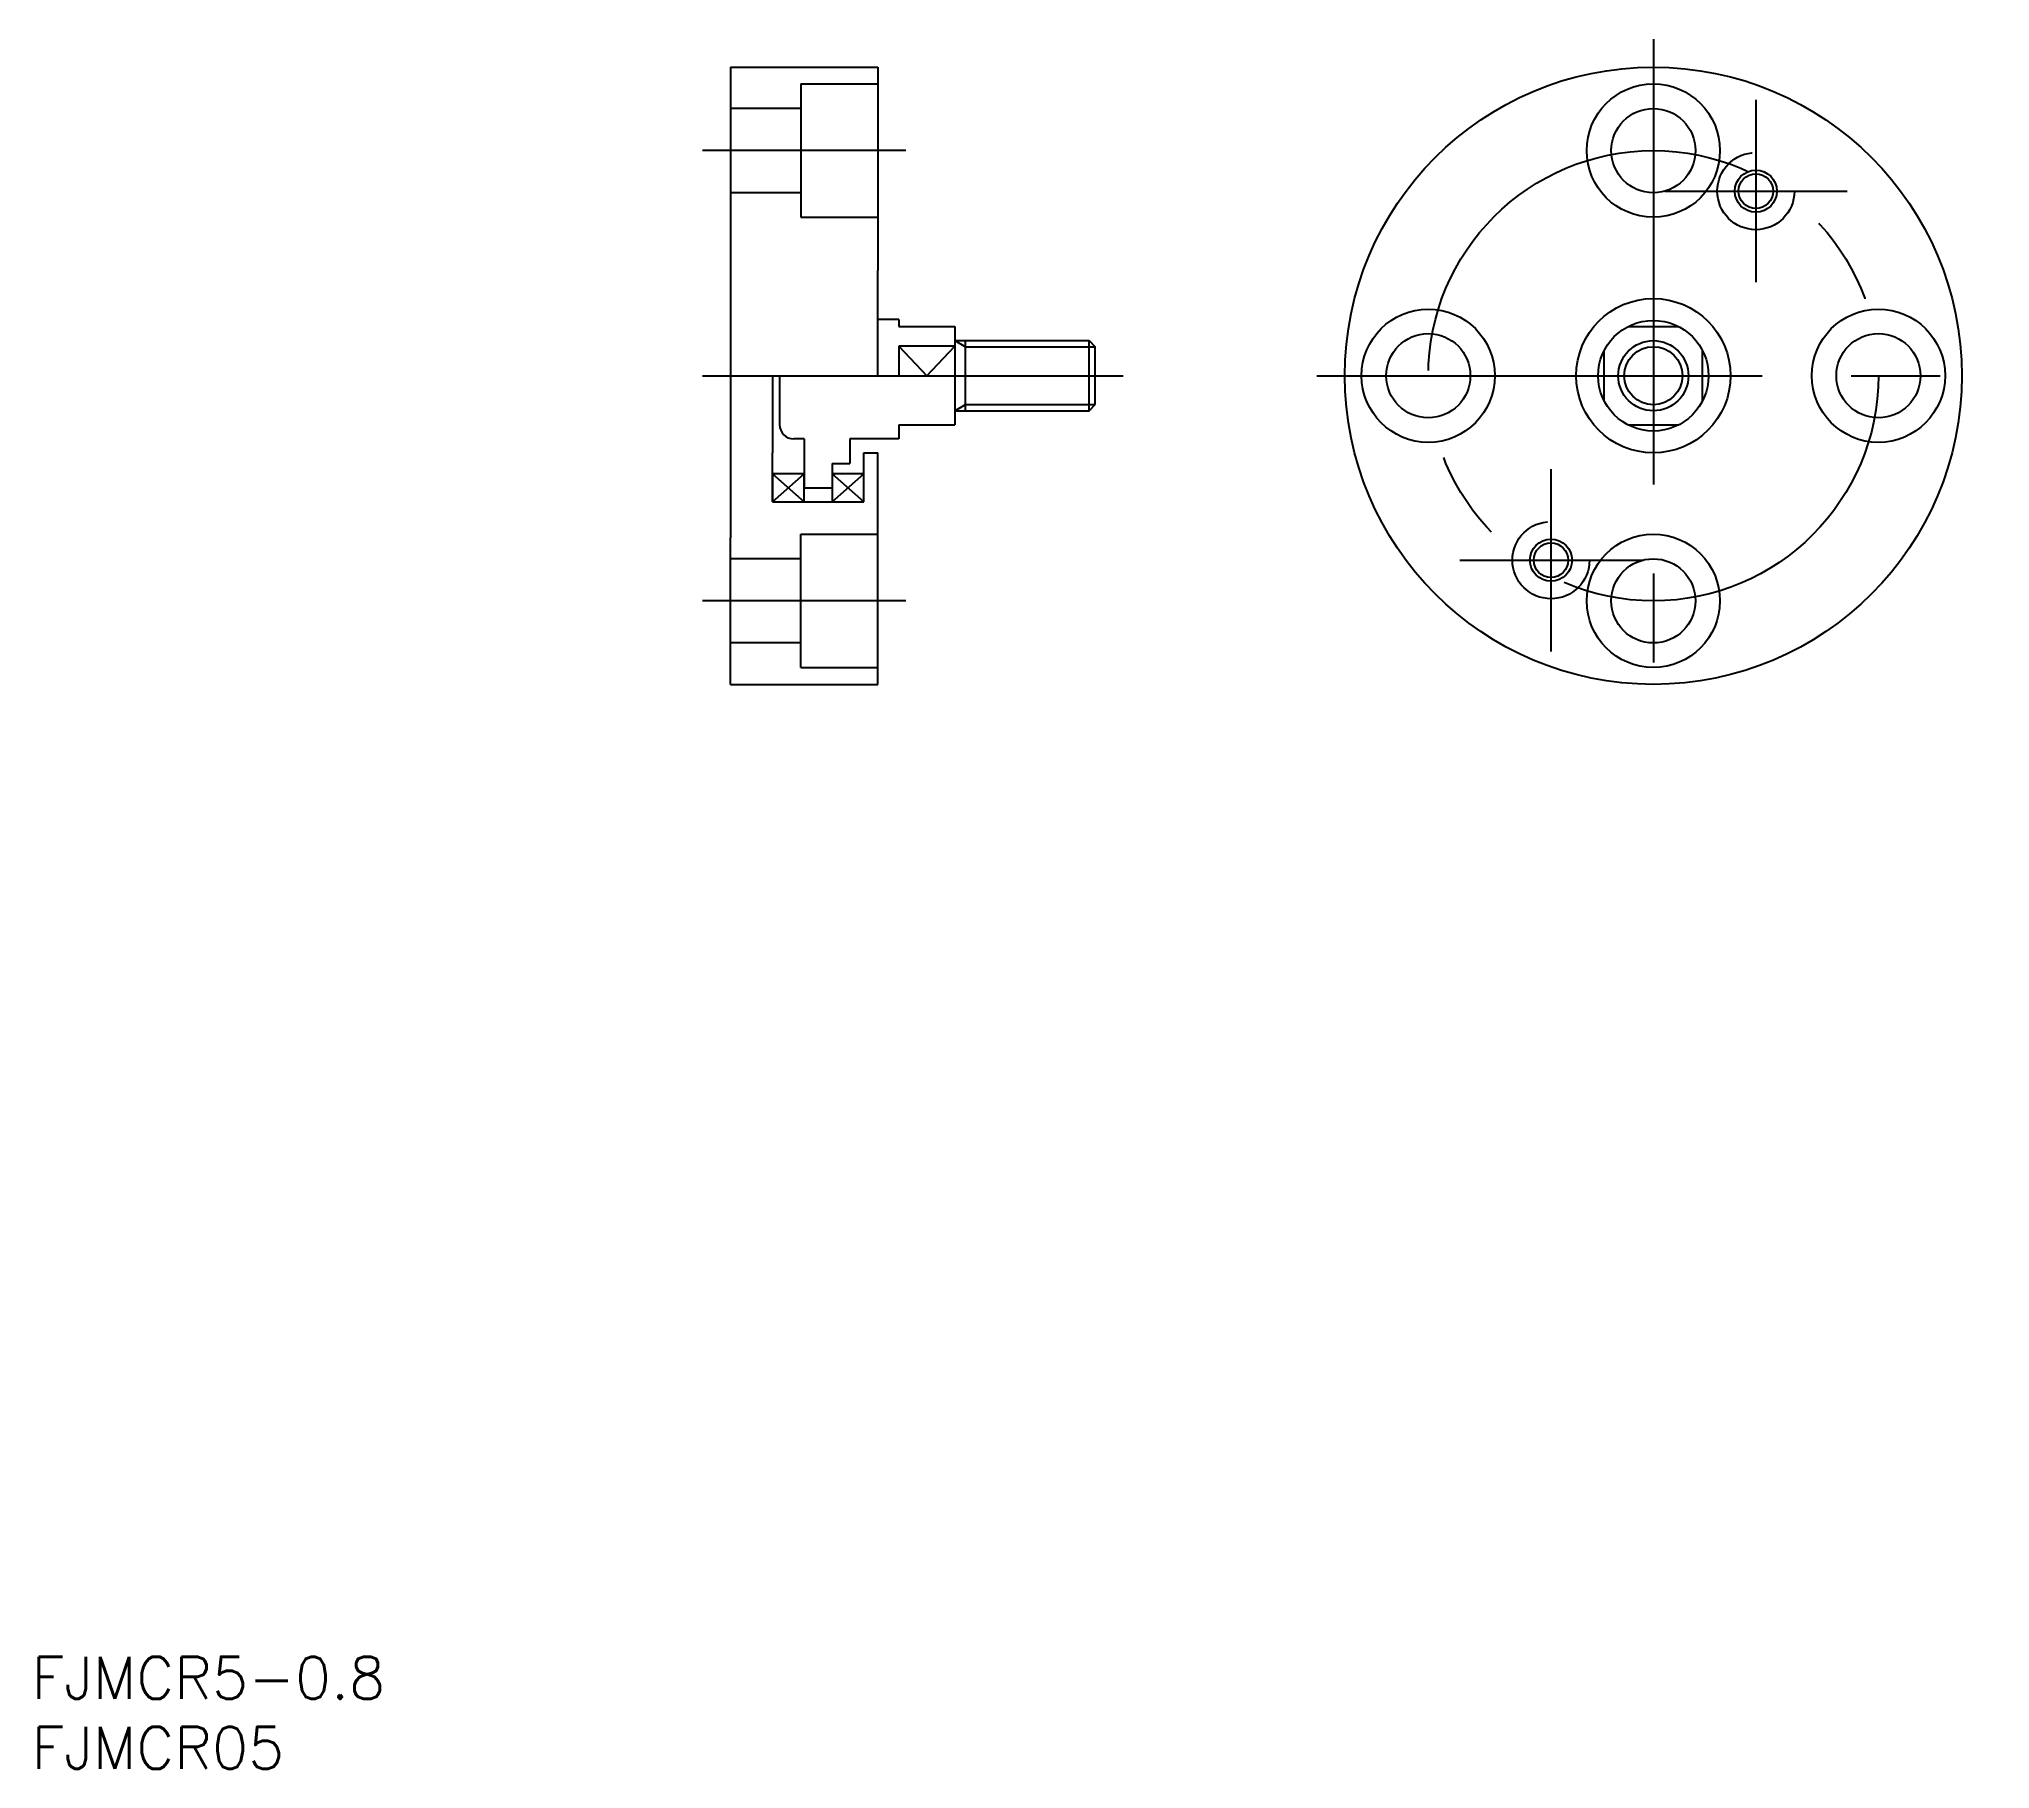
# Model space of a CAD drawing. Extents: x 48 to 187, y 8 to 132.
import ezdxf
from ezdxf.enums import TextEntityAlignment as Align

# ---------------------------------------------------------------- set-up
doc = ezdxf.new("R2010")
doc.units = 0
doc.linetypes.add('CENTER', pattern=[50.8, 31.75, -6.35, 6.35, -6.35])
doc.linetypes.add('DASHED', pattern=[19.05, 12.7, -6.35])
doc.layers.get('0').update_dxf_attribs({"linetype": 'CONTINUOUS'})
doc.layers.add('CENTER', color=1, linetype='CENTER')
doc.styles.get("Standard").update_dxf_attribs({"font": 'txt.shx', "bigfont": 'bigfont.shx'})

msp = doc.modelspace()

# ---------------------------------------------------------------- linework, layer by layer
at = {"color": 7, "linetype": 'CONTINUOUS'}
for p, q in [((97.17, 129.76), (97.17, 113.61)), ((97.17, 129.76), (107.67, 129.76)), ((107.67, 129.76), (107.67, 115.26)), ((107.67, 107.76), (107.67, 115.26)), ((97.17, 113.61), (97.17, 96.21)), ((109.17, 111.76), (107.67, 111.76)), ((109.17, 111.76), (109.17, 111.26)), ((109.17, 111.26), (113.17, 111.26)), ((113.17, 111.26), (113.17, 107.76)), ((113.17, 110.26), (122.74, 110.26)), ((113.92, 105.26), (113.92, 110.26)), ((122.74, 105.26), (122.74, 110.26)), ((122.74, 110.26), (123.17, 109.83)), ((161.17, 111.26), (164.78, 111.26)), ((113.17, 109.87), (109.17, 109.87)), ((109.17, 109.87), (111.17, 107.76)), ((109.17, 109.87), (109.17, 107.76)), ((111.17, 107.76), (113.17, 109.87)), ((123.17, 105.7), (123.17, 109.83)), ((159.47, 105.96), (159.47, 109.57)), ((166.47, 105.96), (166.47, 109.57)), ((100.17, 107.76), (100.17, 102.26)), ((100.67, 107.76), (100.67, 104.26)), ((113.17, 107.76), (113.17, 104.26)), ((113.17, 105.26), (122.74, 105.26)), ((122.74, 105.26), (123.17, 105.7)), ((102.42, 103.26), (101.67, 103.26)), ((102.42, 103.26), (102.42, 99.76)), ((109.17, 103.26), (105.67, 103.26)), ((105.67, 103.26), (105.67, 101.51)), ((109.17, 104.26), (109.17, 103.26)), ((109.17, 104.26), (113.17, 104.26)), ((161.17, 104.26), (164.78, 104.26)), ((100.17, 98.76), (100.17, 102.26)), ((106.67, 98.76), (106.67, 102.26)), ((106.67, 102.26), (107.67, 102.26)), ((107.67, 85.76), (107.67, 102.26)), ((100.17, 100.76), (100.17, 98.76)), ((102.42, 100.76), (100.17, 100.76)), ((100.17, 98.76), (102.42, 100.76)), ((100.17, 100.76), (102.42, 98.76)), ((102.42, 98.76), (102.42, 100.76)), ((104.42, 101.51), (105.67, 101.51)), ((104.42, 101.51), (104.42, 99.76)), ((104.42, 100.76), (104.42, 98.76)), ((104.42, 98.76), (106.67, 100.76)), ((106.67, 98.76), (104.42, 100.76)), ((106.67, 100.76), (104.42, 100.76)), ((106.67, 98.76), (106.67, 100.76)), ((102.42, 99.76), (104.42, 99.76)), ((100.17, 98.76), (106.67, 98.76)), ((100.17, 98.76), (102.42, 98.76)), ((104.42, 98.76), (106.67, 98.76)), ((97.17, 85.76), (97.17, 96.21)), ((97.17, 85.76), (107.67, 85.76))]:
    msp.add_line(p, q, dxfattribs=at)
at = {"color": 3, "linetype": 'DASHED'}
for p, q in [((102.17, 128.56), (102.17, 119.06)), ((102.17, 128.56), (107.67, 128.56)), ((102.17, 126.81), (97.17, 126.81)), ((102.17, 120.81), (97.17, 120.81)), ((102.17, 119.06), (107.67, 119.06)), ((102.17, 86.96), (102.17, 96.46)), ((102.17, 96.46), (107.67, 96.46)), ((102.17, 94.71), (97.17, 94.71)), ((102.17, 88.71), (97.17, 88.71)), ((102.17, 86.96), (107.67, 86.96))]:
    msp.add_line(p, q, dxfattribs=at)
at = {"color": 3, "linetype": 'CONTINUOUS'}
for p, q in [((113.17, 110.26), (113.92, 109.83)), ((113.92, 109.83), (123.17, 109.83)), ((113.17, 105.26), (113.92, 105.7)), ((113.92, 105.7), (123.17, 105.7))]:
    msp.add_line(p, q, dxfattribs=at)
at = {"color": 7, "linetype": 'CONTINUOUS'}
for centre, radius in [((162.97, 107.76), 22), ((162.97, 123.81), 4.75), ((162.97, 123.81), 3), ((170.28, 120.92), 1.23), ((162.97, 107.76), 5.5), ((146.92, 107.76), 4.75), ((162.97, 107.76), 3.94), ((179.02, 107.76), 4.75), ((146.92, 107.76), 3), ((162.97, 107.76), 2.5), ((179.02, 107.76), 3), ((162.97, 91.71), 4.75), ((155.67, 94.61), 1.23), ((162.97, 91.71), 3)]:
    msp.add_circle(centre, radius, dxfattribs=at)
at = {"color": 3, "linetype": 'DASHED'}
for centre in [(170.28, 120.92), (155.67, 94.61)]:
    msp.add_circle(centre, 2.75, dxfattribs=at)
at = {"color": 3, "linetype": 'CONTINUOUS'}
for centre, radius in [((170.28, 120.92), 1.5), ((162.97, 107.76), 2.07), ((155.67, 94.61), 1.5)]:
    msp.add_circle(centre, radius, dxfattribs=at)
at = {"color": 7, "linetype": 'CONTINUOUS'}
msp.add_arc((101.67, 104.26), 1, 180, 270, dxfattribs=at)
at = {"layer": 'CENTER', "color": 1, "linetype": 'CENTER'}
for p, q in [((162.97, 131.76), (162.97, 83.76)), ((170.28, 127.42), (170.28, 114.42)), ((109.67, 123.81), (95.17, 123.81)), ((163.78, 120.92), (176.78, 120.92)), ((95.17, 107.76), (125.17, 107.76)), ((138.97, 107.76), (186.97, 107.76)), ((155.67, 101.11), (155.67, 88.11)), ((149.17, 94.61), (162.17, 94.61)), ((109.67, 91.71), (95.17, 91.71))]:
    msp.add_line(p, q, dxfattribs=at)
msp.add_circle((162.97, 107.76), 16.05, dxfattribs=at)

# ---------------------------------------------------------------- texts
at = {"color": 7, "linetype": 'CONTINUOUS'}
for s, p in [('FJMCR5-0.8', (47.34, 14.94)), ('FJMCR05', (47.34, 9.94))]:
    msp.add_text(s, height=3, dxfattribs=at).set_placement(p, align=Align.MIDDLE_LEFT)

doc.saveas('drawing.dxf')
